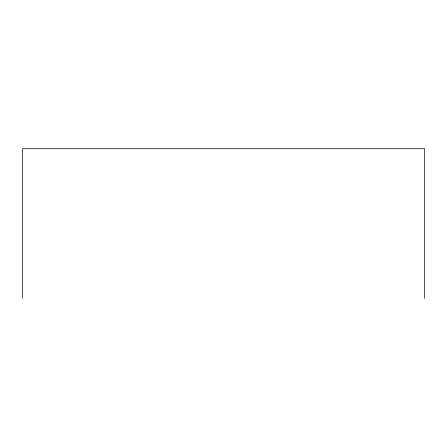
<?xml version="1.0" encoding="UTF-8"?>
<svg xmlns="http://www.w3.org/2000/svg" width="447" height="447" viewBox="0 0 447 447"><rect width="100%" height="100%" fill="white"/><g stroke="black" fill="none" stroke-linecap="round" stroke-linejoin="round"><path stroke-width="0.67" d="M424.65 298.3L424.65 148.7L22.35 148.7L22.35 298.3"/></g></svg>
